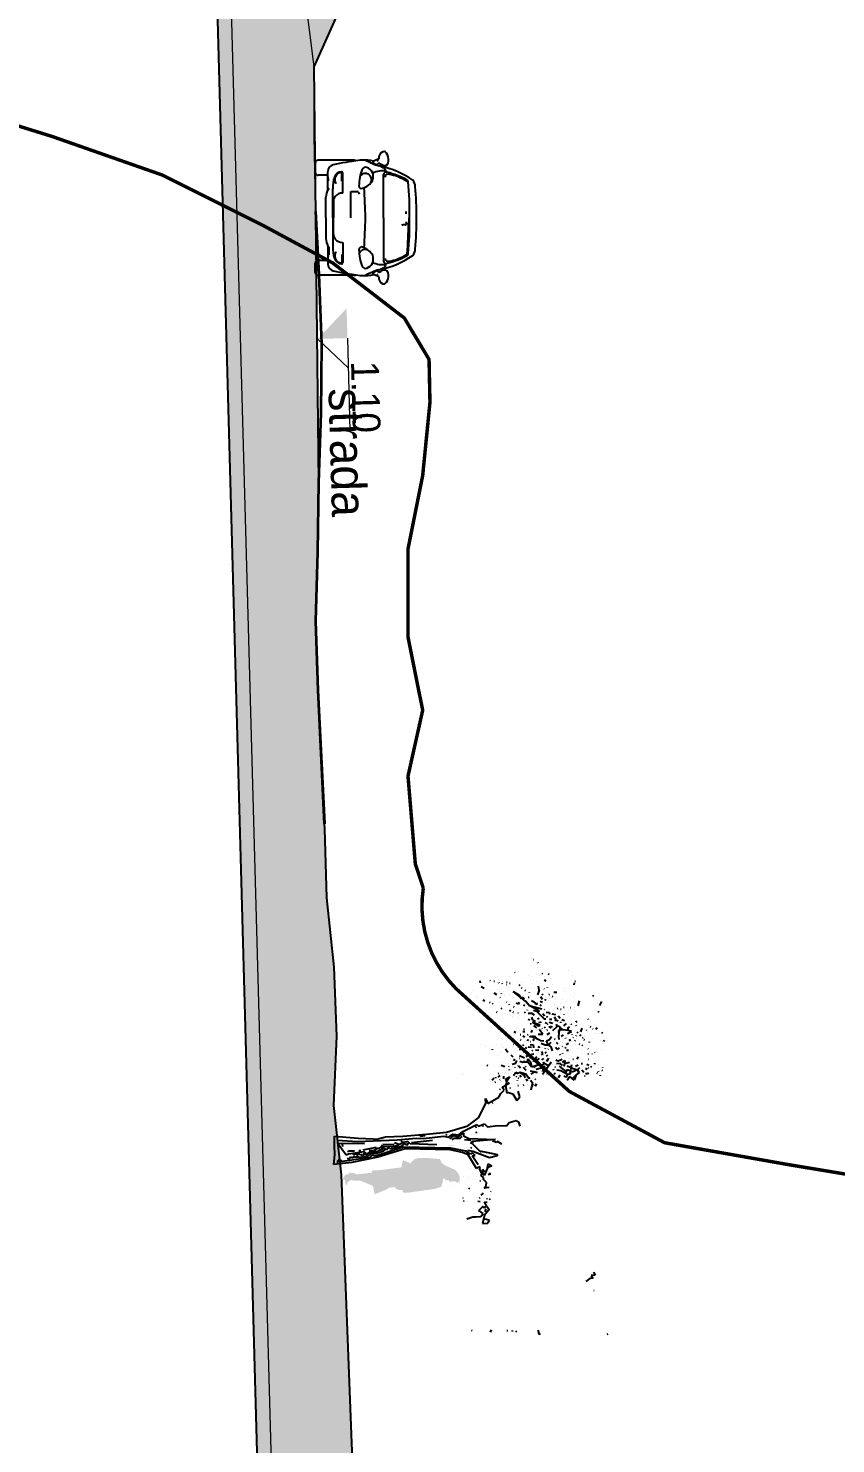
# Model space of a CAD drawing. Header units: inches. Extents: x -3368894 to 5148796, y 84 to 10864301.
# Drawn here: x 502933.09 to 502944.74, y 4346438.35 to 4346458.78 of the extents above; entities that cross this region are included whole.
import ezdxf

# ---------------------------------------------------------------- set-up
doc = ezdxf.new("R2010")
doc.units = ezdxf.units.IN
doc.header["$MEASUREMENT"] = 0
for name, color, linetype, lineweight in [('_sagome', 252, 'Continuous', 13), ('cm_alberi in secondo piano', 252, 'Continuous', 9), ('cm_campiture', 252, 'Continuous', 9), ('cm_linea di terra', 4, 'Continuous', 25), ('cm_quote', 174, 'Continuous', 0), ('cp_limite laguna_linea', 252, 'Continuous', 9), ('cp_piattaforme volumi_linea', 4, 'Continuous', 25)]:
    doc.layers.add(name, color=color, linetype=linetype, lineweight=lineweight)
doc.layers.add('cp_alberi_linea', color=103, linetype='Continuous')
doc.layers.add('Finestre', color=254, linetype='Continuous', lineweight=9, plot=False)
doc.styles.get("Standard").update_dxf_attribs({"font": 'GOTHIC.TTF'})
doc.dimstyles.new('Quote 200', dxfattribs={"dimtxt": 0.5, "dimasz": 0.2, "dimexe": 1.25, "dimexo": 0.625, "dimgap": 0.2, "dimtad": 1, "dimzin": 1, "dimtxsty": 'Standard', "dimblk": 'ARCHTICK', "dimcen": 2.5, "dimse1": 1, "dimse2": 1, "dimazin": 0, "dimtfac": 1, "dimtmove": 0, "dimatfit": 3, "dimldrblk": 'NONE', "dimfxl": 1, "dimlwd": 0, "dimarcsym": 0})

# ---------------------------------------------------------------- blocks, each defined once
blk = doc.blocks.new('auto')
at = {"layer": 'cp_alberi_linea'}
for p, q in [((0.563, 1.66), (0.043, 1.66)), ((0.915, 1.683), (0.82, 1.639)), ((0.9, 1.65), (0.893, 1.65)), ((0.901, 1.677), (0.9, 1.65)), ((0, 1.622), (0, 1.484)), ((0.18, 1.446), (0.043, 1.446)), ((0.18, 1.24), (0.18, 1.496)), ((0.384, 1.359), (0.384, 1.477)), ((0.396, 1.187), (0.396, 1.477)), ((0.927, 1.619), (0.882, 1.596)), ((0.983, 0.83), (0.983, 1.454)), ((1.019, 1.504), (1.018, 1.489)), ((0.19, 1.249), (0.18, 1.249)), ((0.251, 0.83), (0.251, 1.249)), ((0.152, 0.83), (0.152, 1.129)), ((0.264, 1.065), (0.264, 0.83)), ((0.513, 0.83), (0.513, 1.21)), ((0.513, 1.21), (0.603, 1.21)), ((0.152, 0.83), (0.152, 0.532)), ((0.251, 0.83), (0.251, 0.412)), ((0.264, 0.596), (0.264, 0.83)), ((0.983, 0.83), (0.983, 0.206)), ((1.311, 0.889), (1.311, 0.922)), ((1.353, 0.903), (1.353, 0.83)), ((1.353, 0.758), (1.353, 0.83)), ((1.301, 0.728), (1.262, 0.728)), ((1.311, 0.772), (1.311, 0.738)), ((0.18, 0.42), (0.18, 0.164)), ((0.19, 0.412), (0.18, 0.412)), ((0.193, 0.412), (0.193, 0.296)), ((0.396, 0.473), (0.396, 0.184)), ((0.18, 0.215), (0.043, 0.215)), ((0.384, 0.301), (0.384, 0.184)), ((0, 0.039), (0, 0.176)), ((0.563, 0), (0.043, 0)), ((0.915, -0.023), (0.82, 0.022)), ((0.927, 0.041), (0.882, 0.065)), ((0.9, 0.01), (0.893, 0.01)), ((0.901, -0.016), (0.9, 0.01)), ((1.019, 0.156), (1.018, 0.171))]:
    blk.add_line(p, q, dxfattribs=at)
for centre, radius, start, end in [((0.041, 1.62), 0.0408, 86.7554, 176.9824), ((0.985, -1.481), 3.159, 96.6337, 103.2761), ((0.565, 1.62), 0.0408, 54.8856, 93.2446), ((0.678, 1.438), 0.226, 76.3904, 104.9437), ((0.709, 1.05), 0.615, 77.3125, 93.1115), ((1.335, 2.85), 1.336, 243.1441, 251.8509), ((0.941, 1.748), 0.163, 221.9022, 248.8671), ((1.011, 1.694), 0.0961, 110.7211, 186.1726), ((0.989, 1.76), 0.0272, 50.4404, 118.1289), ((0.932, 1.681), 0.124, 1.1456, 53.2032), ((0.89, 1.666), 0.168, 341.5986, 5.8518), ((0.041, 1.486), 0.0408, 183.0176, 273.2446), ((0.28, 1.495), 0.101, 101.8693, 179.3189), ((0.376, 1.389), 0.105, 89.2689, 163.7913), ((0.377, 1.389), 0.093, 88.3369, 163.7374), ((0.379, 1.477), 0.0172, 358.1843, 95.2685), ((0.379, 1.477), 0.00456, 358.1843, 95.2685), ((1.317, 1.282), 0.687, 158.5484, 179.203), ((0.721, 1.379), 0.0923, 329.9351, 142.1296), ((0.726, 1.505), 0.0557, 70.288, 149.7089), ((0.69, 1.412), 0.156, 28.514, 69.2865), ((0.623, 1.421), 0.214, 346.6809, 17.7418), ((0.975, 1.141), 0.366, 83.2367, 113.499), ((0.816, 1.263), 0.334, 56.2921, 72.0269), ((-17.469, -31.752), 38.099, 60.9388, 61.1414), ((0.994, 1.669), 0.0839, 216.8304, 275.843), ((0.711, 0.393), 1.202, 54.6926, 79.1167), ((1.022, 1.45), 0.0396, 66.9098, 173.9284), ((0.972, 1.505), 0.0462, 359.66, 51.3622), ((1.002, 1.639), 0.0532, 270, 330.966), ((1.048, 1.419), 0.0402, 100.3988, 180.7301), ((0.692, 0.146), 1.385, 62.9566, 75.5423), ((1.052, 1.285), 0.173, 73.1651, 93.5484), ((0.888, 0.626), 0.852, 60.0276, 75.4965), ((0.471, 1.108), 0.32, 155.597, 176.2422), ((-0.093, 1.342), 0.286, 4.4513, 17.8548), ((0.191, 1.241), 0.0073, 1.0566, 93.6835), ((0.794, 1.259), 0.543, 162.986, 181.1249), ((0.451, 1.373), 0.169, 165.7847, 190.1972), ((0.299, 1.35), 0.0161, 204.1624, 297.2276), ((0.666, 1.287), 0.0357, 173.5764, 298.4441), ((0.589, 1.529), 0.289, 289.0189, 326.9253), ((-8.012, 0.678), 8.737, 0.9973, 3.8504), ((1.308, 1.348), 0.0172, 4.707, 66.2309), ((1.308, 1.348), 0.0337, 4.707, 66.2309), ((-4.107, 0.881), 5.469, 359.4691, 4.9299), ((1.325, 1.291), 0.116, 355.4831, 45.7901), ((-2.742, 0.867), 4.203, 359.4948, 5.6666), ((0.377, 1.072), 0.113, 144.613, 183.5381), ((0.391, 1.049), 0.138, 87.8948, 140.3346), ((0.597, 1.171), 0.0393, 3.9026, 81.8781), ((-8.012, 0.982), 8.737, 356.1496, 359.0027), ((-4.107, 0.78), 5.469, 355.0701, 0.5309), ((1.348, 0.903), 0.005, 0, 118.3449), ((-2.742, 0.793), 4.203, 354.3334, 0.5052), ((1.262, 0.738), 0.01, 180, 270), ((1.301, 0.738), 0.01, 270, 0), ((-4.107, 0.78), 5.452, 355.0701, 359.7252), ((1.348, 0.758), 0.005, 241.6551, 0), ((0.471, 0.553), 0.32, 183.7578, 204.403), ((0.794, 0.401), 0.543, 178.8751, 197.014), ((0.377, 0.589), 0.113, 176.4619, 215.387), ((0.391, 0.612), 0.138, 219.6654, 272.1052), ((0.666, 0.373), 0.0357, 61.5559, 186.4236), ((0.041, 0.174), 0.0408, 86.7554, 176.9824), ((-0.093, 0.318), 0.286, 342.1452, 355.5487), ((0.376, 0.272), 0.105, 196.2087, 270.7311), ((0.451, 0.287), 0.169, 169.8028, 194.2153), ((0.299, 0.311), 0.0161, 62.7724, 155.8376), ((0.377, 0.272), 0.093, 196.2626, 271.6631), ((1.317, 0.379), 0.687, 180.797, 201.4516), ((0.721, 0.282), 0.0923, 67.497, 160.5862), ((0.589, 0.131), 0.289, 33.0747, 70.9811), ((0.623, 0.24), 0.214, 342.2582, 13.3191), ((0.711, 1.267), 1.202, 280.8833, 305.3074), ((1.022, 0.21), 0.0396, 186.0716, 293.0902), ((1.048, 0.242), 0.0402, 179.2699, 259.6012), ((0.692, 1.515), 1.385, 284.4577, 297.0434), ((1.052, 0.375), 0.173, 266.4516, 286.8349), ((0.888, 1.034), 0.852, 284.5035, 299.9724), ((1.308, 0.312), 0.0172, 293.7691, 355.293), ((1.308, 0.312), 0.0337, 293.7691, 355.293), ((1.325, 0.369), 0.116, 314.2099, 4.5169), ((0.041, 0.041), 0.0408, 183.0176, 273.2446), ((0.28, 0.165), 0.101, 180.6811, 258.1307), ((0.985, 3.141), 3.159, 256.7239, 263.3663), ((0.379, 0.183), 0.0172, 264.7315, 1.8157), ((0.379, 0.183), 0.00456, 264.7315, 1.8157), ((0.565, 0.041), 0.0408, 266.7554, 305.1144), ((0.678, 0.222), 0.226, 255.0563, 283.6096), ((0.709, 0.61), 0.615, 266.8885, 282.6875), ((0.726, 0.156), 0.0557, 210.2911, 289.712), ((1.335, -1.189), 1.336, 108.1491, 116.8559), ((0.69, 0.249), 0.156, 290.7135, 331.486), ((0.941, -0.088), 0.163, 111.1329, 138.0978), ((0.975, 0.52), 0.366, 246.501, 276.7633), ((0.816, 0.397), 0.334, 287.9731, 303.7079), ((-17.469, 33.413), 38.099, 298.8586, 299.0612), ((0.994, -0.009), 0.0839, 84.157, 143.1696), ((0.972, 0.156), 0.0462, 308.6378, 0.34), ((1.002, 0.021), 0.0532, 29.034, 90), ((0.89, -0.006), 0.168, 354.1482, 18.4014), ((1.011, -0.033), 0.0961, 173.8274, 249.2789), ((0.989, -0.099), 0.0272, 241.8711, 309.5596), ((0.932, -0.02), 0.124, 306.7968, 358.8544)]:
    blk.add_arc(centre, radius, start, end, dxfattribs=at)
blk = doc.blocks.new('A$C37CD34C8')
blk.add_line((0, 0), (65, 0))
at = {"flags": 128}
for points in [[(0, 1.01), (0.95, 1.01), (1.89, 1.01), (2.84, 1.01), (3.75, 1.01), (4.66, 1.02), (5.57, 1.02), (6.48, 1.02), (7.38, 1.03), (8.29, 1.04), (9.2, 1.01), (10.11, 1.03), (11.02, 1.09), (11.93, 1.11), (12.84, 1.06), (13.84, 0.99), (14.84, 0.92), (15.84, 0.84), (16.84, 0.87), (17.84, 1.07), (18.84, 1.17), (19.84, 1.14), (20.84, 1.13), (20.93, 1.133)], [(29.77, 1.019), (29.84, 1.02), (30.84, 1.02), (31.84, 1.1), (32.84, 1.11), (33.84, 1.04), (34.84, 1.12), (42.84, 1.21), (43.84, 0.75), (44.84, 0.62), (45.84, 0.46)]]:
    blk.add_lwpolyline(points, dxfattribs=at)
at = {"color": 0, "lineweight": 35, "flags": 128}
blk.add_lwpolyline([(20.93, 1.133), (21.84, 1.16), (22.84, 1.17), (23.84, 1.13), (24.84, 1.07), (25.84, 1.03), (26.84, 0.97), (27.84, 0.98), (29.77, 1.019)], dxfattribs=at)
blk.add_text('strada', height=0.5).set_placement((23.489, 1.252))
blk = doc.blocks.new('quotaalt')
at = {"layer": 'cm_quote'}
for p, q in [((0, 0.32), (0.991, 0.32)), ((0, 0), (0.32, 0.32))]:
    blk.add_line(p, q, dxfattribs=at)
blk.add_solid([(0, 0.32), (0, 0), (-0.32, 0.32)], dxfattribs=at)
blk = doc.blocks.new('_ArchTick')
at = {"color": 0, "linetype": 'ByBlock', "const_width": 0.15}
blk.add_lwpolyline([(-0.5, -0.5), (0.5, 0.5)], dxfattribs=at)
blk = doc.blocks.new('*D263')
at = {"layer": 'cm_quote', "color": 0, "lineweight": 0, "transparency": 16777216}
for p, q in [((-3368891.703, 8689622.26), (-929594.242, 10864300.067)), ((-3368894.34, 8689619.909), (-3368891.703, 8689622.26))]:
    blk.add_line(p, q, dxfattribs=at)
at = {"layer": 'DEFPOINTS', "color": 0, "transparency": 16777216}
for p in [(-3368891.703, 8689622.26), (503231.569, 4346330.378), (503228.933, 4346328.028)]:
    blk.add_point(p, dxfattribs=at)
at = {"layer": 'cm_quote', "color": 0, "lineweight": 0, "transparency": 16777216, "xscale": 0.2, "yscale": 0.2, "zscale": 0.2}
for p, rotation in [((-3368891.703, 8689622.26), 41.71758129249201), ((-3368894.34, 8689619.909), 221.717581292492)]:
    blk.add_blockref('_ArchTick', p, dxfattribs=dict(at, rotation=rotation))
at = {"layer": 'cm_quote', "color": 0, "transparency": 16777216, "insert": (-929595.199, 10864299.865), "char_height": 0.5, "attachment_point": 5, "rotation": 41.7176}
blk.add_mtext('3,53', dxfattribs=at)
blk = doc.blocks.new('_None')
blk = doc.blocks.new('tamarix')
at = {"layer": 'cp_alberi_linea', "color": 0, "linetype": 'ByBlock'}
for p, q in [((-0.006, -0.286), (0, 0)), ((0, 0), (0.149, -0.035)), ((0.03, -0.067), (0.032, -0.053)), ((0.04, -0.588), (0.03, -0.067)), ((0.043, -0.134), (0.046, -0.11)), ((0.047, -0.063), (0.087, -0.11)), ((0.125, -0.212), (0.331, -0.102)), ((0.136, -0.252), (0.125, -0.212)), ((0.149, -0.035), (0.298, -0.049)), ((0.267, -0.178), (0.306, -0.177)), ((0.331, -0.102), (0.271, -0.528)), ((0.298, -0.049), (0.451, -0.064)), ((0.38, -0.102), (0.316, -0.42)), ((0.451, -0.064), (0.37, -0.441)), ((0.026, -0.712), (-0.006, -0.286)), ((0.048, -0.247), (0.075, -0.228)), ((0.084, -0.277), (0.048, -0.247)), ((0.057, -0.526), (0.061, -0.417)), ((0.096, -0.389), (0.058, -0.375)), ((0.061, -0.311), (0.084, -0.277)), ((0.098, -0.334), (0.061, -0.311)), ((0.061, -0.359), (0.098, -0.334)), ((0.09, -0.381), (0.061, -0.359)), ((0.061, -0.417), (0.096, -0.389)), ((0.11, -0.449), (0.089, -0.435)), ((0.092, -0.46), (0.11, -0.449)), ((0.106, -0.431), (0.124, -0.322)), ((0.141, -0.509), (0.136, -0.252)), ((0.164, -0.457), (0.169, -0.425)), ((0.166, -0.257), (0.189, -0.261)), ((0.189, -0.261), (0.174, -0.354)), ((0.316, -0.42), (0.267, -1.055)), ((0.37, -0.441), (0.329, -0.676)), ((0.074, -0.624), (0.04, -0.588)), ((0.049, -0.678), (0.074, -0.624)), ((0.134, -1.136), (0.049, -0.678)), ((0.1, -0.614), (0.057, -0.526)), ((0.082, -0.475), (0.092, -0.46)), ((0.119, -0.498), (0.082, -0.475)), ((0.083, -0.516), (0.119, -0.498)), ((0.125, -0.609), (0.083, -0.516)), ((0.088, -0.684), (0.1, -0.614)), ((0.113, -0.535), (0.141, -0.509)), ((0.115, -0.712), (0.125, -0.609)), ((0.14, -0.659), (0.152, -0.589)), ((0.167, -0.728), (0.14, -0.659)), ((0.187, -0.708), (0.168, -0.489)), ((0.295, -0.677), (0.293, -0.749)), ((0.329, -0.676), (0.319, -0.736)), ((0.105, -1.165), (0.026, -0.712)), ((0.114, -0.822), (0.088, -0.684)), ((0.159, -0.839), (0.114, -0.822)), ((0.139, -0.755), (0.115, -0.712)), ((0.121, -0.864), (0.159, -0.839)), ((0.163, -0.902), (0.121, -0.864)), ((0.128, -0.777), (0.139, -0.755)), ((0.185, -0.827), (0.128, -0.777)), ((0.146, -0.916), (0.163, -0.902)), ((0.164, -0.95), (0.185, -0.827)), ((0.169, -0.776), (0.167, -0.728)), ((0.211, -0.814), (0.169, -0.776)), ((0.225, -0.817), (0.195, -0.996)), ((0.334, -0.875), (0.313, -1.152)), ((0.319, -0.736), (0.334, -0.875)), ((0.148, -1.091), (0.13, -0.913)), ((0.19, -1.17), (0.148, -1.091)), ((0.173, -1.04), (0.164, -0.95)), ((0.211, -1.149), (0.173, -1.04)), ((0.227, -1.008), (0.192, -1.074)), ((0.212, -1.142), (0.24, -1.116)), ((0.238, -1.082), (0.238, -1.082)), ((0.267, -1.055), (0.254, -1.364)), ((0.002, -1.88), (0.105, -1.165)), ((0.024, -1.893), (0.134, -1.136)), ((0.107, -1.675), (0.176, -1.256)), ((0.155, -1.197), (0.19, -1.17)), ((0.193, -1.211), (0.155, -1.197)), ((0.166, -1.23), (0.193, -1.211)), ((0.176, -1.256), (0.215, -1.222)), ((0.197, -1.276), (0.189, -1.617)), ((0.215, -1.222), (0.211, -1.149)), ((0.313, -1.152), (0.298, -1.532)), ((0.236, -1.474), (0.229, -1.807)), ((0.254, -1.364), (0.236, -1.474)), ((0.305, -1.404), (0.275, -1.439)), ((0.275, -1.439), (0.278, -1.512)), ((0.298, -1.532), (0.286, -1.855)), ((-0.443, -1.735), (-0.443, -1.735)), ((0.229, -1.807), (0.204, -1.875)), ((-2.927, -1.863), (-2.919, -1.855)), ((-1.133, -2.004), (-1.111, -2.104)), ((-0.845, -1.997), (-0.844, -1.99)), ((-0.795, -1.988), (-0.794, -1.981)), ((-0.576, -1.819), (-0.576, -1.819)), ((-0.551, -1.957), (-0.551, -1.957)), ((-0.445, -2.039), (-0.445, -2.039)), ((-0.067, -2.07), (0.002, -1.88)), ((-0.053, -2.127), (0.024, -1.893)), ((0.063, -1.947), (0.063, -1.947)), ((0.065, -1.931), (0.065, -1.931)), ((0.068, -1.915), (0.068, -1.915)), ((0.07, -1.901), (0.07, -1.901)), ((0.073, -1.885), (0.073, -1.885)), ((0.076, -1.868), (0.076, -1.868)), ((0.154, -1.929), (0.179, -1.967)), ((0.179, -1.967), (0.164, -2.06)), ((0.177, -1.894), (0.22, -1.964)), ((0.22, -1.964), (0.191, -2.04)), ((0.191, -2.04), (0.241, -2.127)), ((0.204, -1.875), (0.246, -1.954)), ((0.246, -1.954), (0.223, -2.046)), ((0.239, -1.847), (0.254, -1.859)), ((0.286, -1.855), (0.347, -2.209)), ((-2.947, -2.17), (-2.984, -2.148)), ((-1.237, -2.243), (-1.244, -2.331)), ((-1.109, -2.295), (-1.237, -2.243)), ((-1.12, -2.16), (-1.122, -2.231)), ((-1.122, -2.231), (-1.082, -2.276)), ((-1.111, -2.104), (-1.12, -2.16)), ((-1.082, -2.276), (-1.024, -2.214)), ((-1.024, -2.214), (-0.964, -2.288)), ((-0.98, -2.135), (-0.98, -2.135)), ((-0.887, -2.253), (-0.88, -2.213)), ((-0.881, -2.158), (-0.881, -2.158)), ((-0.863, -2.049), (-0.863, -2.049)), ((-0.825, -2.256), (-0.831, -2.245)), ((-0.817, -2.209), (-0.817, -2.209)), ((-0.799, -2.155), (-0.799, -2.155)), ((-0.696, -2.11), (-0.696, -2.11)), ((-0.666, -2.115), (-0.647, -2.101)), ((-0.607, -2.148), (-0.607, -2.148)), ((-0.479, -2.145), (-0.479, -2.145)), ((-0.473, -2.106), (-0.473, -2.106)), ((-0.472, -2.249), (-0.472, -2.249)), ((-0.348, -2.263), (-0.115, -2.157)), ((-0.332, -2.313), (-0.348, -2.263)), ((-0.331, -2.16), (-0.331, -2.16)), ((-0.296, -2.295), (-0.139, -2.216)), ((-0.208, -2.491), (-0.071, -2.236)), ((-0.139, -2.216), (-0.14, -2.263)), ((-0.14, -2.263), (-0.093, -2.223)), ((-0.115, -2.157), (-0.067, -2.07)), ((-0.112, -2.196), (-0.053, -2.127)), ((-0.093, -2.223), (-0.112, -2.196)), ((0.055, -2.24), (-0.075, -2.346)), ((-0.071, -2.236), (-0.044, -2.16)), ((-0.022, -2.228), (-0.005, -2.214)), ((0.087, -2.238), (0.052, -2.216)), ((0.069, -2.259), (0.055, -2.24)), ((0.141, -2.199), (0.072, -2.619)), ((0.072, -2.619), (0.087, -2.238)), ((0.138, -2.127), (0.113, -2.226)), ((0.195, -2.12), (0.141, -2.199)), ((0.164, -2.06), (0.191, -2.095)), ((0.241, -2.127), (0.195, -2.12)), ((0.223, -2.046), (0.267, -2.115)), ((0.267, -2.115), (0.348, -2.353)), ((0.347, -2.209), (0.453, -2.394)), ((1.176, -2.216), (1.176, -2.216)), ((1.195, -2.244), (1.195, -2.244)), ((-2.997, -2.432), (-2.994, -2.416)), ((-1.244, -2.331), (-1.201, -2.362)), ((-1.201, -2.362), (-1.163, -2.272)), ((-1.027, -2.381), (-1.109, -2.295)), ((-1.012, -2.328), (-1.055, -2.304)), ((-0.966, -2.343), (-1.027, -2.381)), ((-0.964, -2.288), (-0.991, -2.308)), ((-0.991, -2.308), (-0.966, -2.343)), ((-0.966, -2.343), (-0.898, -2.323)), ((-0.898, -2.323), (-0.905, -2.362)), ((-0.859, -2.418), (-0.872, -2.399)), ((-0.85, -2.362), (-0.857, -2.361)), ((-0.841, -2.308), (-0.841, -2.308)), ((-0.796, -2.428), (-0.796, -2.428)), ((-0.754, -2.316), (-0.781, -2.278)), ((-0.778, -2.359), (-0.778, -2.359)), ((-0.744, -2.444), (-0.749, -2.436)), ((-0.676, -2.424), (-0.679, -2.342)), ((-0.679, -2.342), (-0.638, -2.382)), ((-0.638, -2.382), (-0.591, -2.39)), ((-0.591, -2.39), (-0.537, -2.351)), ((-0.56, -2.3), (-0.558, -2.29)), ((-0.537, -2.351), (-0.507, -2.356)), ((-0.507, -2.356), (-0.466, -2.315)), ((-0.475, -2.368), (-0.392, -2.341)), ((-0.36, -2.435), (-0.475, -2.368)), ((-0.468, -2.472), (-0.472, -2.434)), ((-0.46, -2.467), (-0.468, -2.472)), ((-0.466, -2.315), (-0.447, -2.342)), ((-0.459, -2.46), (-0.443, -2.462)), ((-0.447, -2.342), (-0.363, -2.308)), ((-0.395, -2.358), (-0.42, -2.409)), ((-0.392, -2.341), (-0.381, -2.377)), ((-0.363, -2.308), (-0.347, -2.318)), ((-0.36, -2.435), (-0.298, -2.453)), ((-0.341, -2.51), (-0.36, -2.435)), ((-0.36, -2.435), (-0.36, -2.435)), ((-0.347, -2.318), (-0.34, -2.319)), ((-0.298, -2.453), (-0.341, -2.51)), ((-0.34, -2.319), (-0.332, -2.313)), ((-0.222, -2.369), (-0.222, -2.369)), ((-0.19, -2.614), (-0.208, -2.491)), ((-0.075, -2.346), (-0.146, -2.549)), ((-0.112, -2.387), (-0.112, -2.387)), ((-0.101, -2.358), (-0.099, -2.351)), ((-0.002, -2.487), (-0.002, -2.487)), ((0.008, -2.424), (0.008, -2.424)), ((0.223, -2.34), (0.217, -2.315)), ((0.344, -2.479), (0.289, -2.518)), ((0.308, -2.346), (0.305, -2.322)), ((0.307, -2.456), (0.309, -2.442)), ((0.348, -2.353), (0.319, -2.379)), ((0.319, -2.379), (0.344, -2.479)), ((0.453, -2.394), (0.668, -2.54)), ((-3.02, -2.572), (-3.033, -2.553)), ((-3.001, -2.503), (-3.018, -2.501)), ((-0.167, -2.618), (-0.19, -2.614)), ((-0.146, -2.549), (-0.167, -2.618)), ((-0.016, -2.714), (0.036, -2.651)), ((0.001, -2.526), (0.001, -2.526)), ((0.023, -2.625), (0.056, -2.568)), ((0.036, -2.651), (0.023, -2.625)), ((0.22, -2.547), (0.22, -2.547)), ((0.293, -2.686), (0.27, -2.826)), ((0.289, -2.518), (0.293, -2.686)), ((0.664, -2.651), (0.659, -2.643)), ((0.746, -2.545), (0.663, -2.572)), ((0.663, -2.572), (0.742, -2.76)), ((0.668, -2.54), (0.746, -2.545)), ((1.053, -2.715), (1.018, -2.685)), ((1.047, -2.65), (1.047, -2.65)), ((1.263, -2.647), (1.266, -2.631)), ((1.566, -2.649), (1.566, -2.649)), ((1.617, -2.586), (1.617, -2.586)), ((2.295, -2.728), (2.315, -2.707)), ((2.359, -2.626), (2.359, -2.626)), ((2.381, -2.599), (2.381, -2.599)), ((2.498, -2.553), (2.498, -2.553)), ((2.5, -2.745), (2.531, -2.702)), ((2.594, -2.698), (2.628, -2.694)), ((-3.044, -2.91), (-3.118, -2.922)), ((-3.118, -2.922), (-3.106, -2.948)), ((0.27, -2.826), (0.317, -2.874)), ((0.317, -2.874), (0.332, -2.987)), ((0.742, -2.76), (0.793, -2.799)), ((0.797, -2.92), (0.763, -2.986)), ((0.912, -2.891), (0.792, -2.895)), ((0.792, -2.895), (0.797, -2.92)), ((0.793, -2.799), (0.839, -2.855)), ((0.839, -2.855), (0.891, -2.832)), ((0.865, -2.797), (0.858, -2.786)), ((0.891, -2.832), (0.912, -2.891)), ((0.936, -2.952), (0.912, -2.891)), ((0.912, -2.891), (0.955, -2.922)), ((0.963, -2.932), (0.936, -2.952)), ((0.955, -2.922), (1.015, -2.907)), ((0.978, -2.839), (0.978, -2.839)), ((1.041, -2.976), (0.979, -2.918)), ((0.985, -2.735), (0.98, -2.727)), ((1.014, -2.812), (1.008, -2.803)), ((1.015, -2.907), (1.041, -2.976)), ((1.067, -2.878), (1.021, -2.87)), ((1.035, -2.825), (1.035, -2.825)), ((1.065, -2.748), (1.048, -2.746)), ((1.058, -2.788), (1.083, -2.823)), ((1.103, -2.891), (1.103, -2.891)), ((1.118, -2.805), (1.112, -2.797)), ((1.116, -2.917), (1.116, -2.917)), ((1.143, -2.938), (1.143, -2.938)), ((1.176, -2.944), (1.176, -2.944)), ((1.212, -2.916), (1.238, -2.858)), ((1.248, -2.74), (1.248, -2.74)), ((1.264, -2.934), (1.264, -2.934)), ((1.281, -2.889), (1.281, -2.889)), ((1.41, -2.829), (1.41, -2.829)), ((1.451, -2.869), (1.451, -2.869)), ((1.519, -2.751), (1.509, -2.75)), ((1.526, -2.937), (1.526, -2.937)), ((1.562, -2.775), (1.562, -2.775)), ((1.564, -2.912), (1.564, -2.912)), ((1.577, -2.832), (1.577, -2.832)), ((1.655, -2.941), (1.655, -2.941)), ((1.674, -2.913), (1.674, -2.913)), ((1.777, -2.923), (1.777, -2.923)), ((1.813, -2.895), (1.813, -2.895)), ((2.092, -2.903), (2.1, -2.894)), ((2.233, -2.854), (2.244, -2.846)), ((2.257, -2.81), (2.266, -2.802)), ((2.374, -2.932), (2.403, -2.896)), ((2.45, -2.945), (2.45, -2.945)), ((2.454, -2.819), (2.454, -2.819)), ((2.484, -2.783), (2.484, -2.783)), ((2.591, -2.92), (2.592, -2.913)), ((2.608, -2.858), (2.616, -2.853)), ((2.649, -2.946), (2.649, -2.946)), ((0.309, -3.023), (0.235, -3.035)), ((0.332, -2.987), (0.309, -3.023)), ((0.763, -2.986), (0.649, -3.039)), ((0.649, -3.039), (0.704, -3.096)), ((0.704, -3.096), (0.795, -3.079)), ((0.834, -3.031), (0.834, -3.031)), ((0.862, -2.964), (0.863, -2.954)), ((0.881, -3.182), (0.875, -3.172)), ((0.879, -3.093), (0.88, -3.086)), ((0.912, -3.034), (0.912, -3.034)), ((0.922, -3.124), (0.922, -3.124)), ((0.929, -3.078), (0.929, -3.078)), ((0.936, -2.99), (0.936, -2.99)), ((0.96, -3.178), (0.96, -3.178)), ((0.969, -3.084), (0.962, -3.083)), ((0.995, -3.112), (1.006, -3.107)), ((1.002, -3.025), (1.002, -3.025)), ((1.012, -3.156), (1.047, -3.145)), ((1.024, -3.086), (1.034, -3.078)), ((1.038, -3.198), (1.095, -3.145)), ((1.096, -3.081), (1.049, -3.033)), ((1.095, -3.145), (1.056, -3.235)), ((1.077, -3.109), (1.096, -3.081)), ((1.096, -3.081), (1.077, -3.109)), ((1.077, -3.109), (1.096, -3.081)), ((1.095, -3.145), (1.077, -3.109)), ((1.085, -2.96), (1.085, -2.96)), ((1.128, -3.031), (1.128, -3.031)), ((1.161, -2.979), (1.147, -2.977)), ((1.199, -3.139), (1.164, -3.164)), ((1.17, -3.022), (1.17, -3.022)), ((1.186, -3.072), (1.179, -3.071)), ((1.195, -3.121), (1.199, -3.139)), ((1.2, -3.033), (1.2, -3.033)), ((1.208, -2.98), (1.202, -2.972)), ((1.209, -3.179), (1.209, -3.179)), ((1.231, -3.134), (1.231, -3.134)), ((1.239, -3.04), (1.246, -3.099)), ((1.243, -3.208), (1.267, -3.164)), ((1.246, -3.099), (1.29, -3.12)), ((1.248, -2.986), (1.248, -2.986)), ((1.32, -3.087), (1.29, -3.065)), ((1.309, -3.243), (1.354, -3.171)), ((1.314, -3.165), (1.315, -3.158)), ((1.338, -3.018), (1.338, -3.018)), ((1.347, -3.067), (1.383, -3.04)), ((1.386, -3.122), (1.386, -3.122)), ((1.431, -2.993), (1.491, -2.962)), ((1.495, -3.082), (1.495, -3.082)), ((1.504, -3.172), (1.506, -3.165)), ((1.547, -3.1), (1.549, -3.091)), ((1.567, -3.127), (1.567, -3.127)), ((1.617, -3.174), (1.617, -3.174)), ((1.628, -3.001), (1.628, -3.001)), ((1.632, -3.121), (1.632, -3.121)), ((1.656, -3.077), (1.656, -3.077)), ((1.729, -3.161), (1.75, -3.133)), ((1.808, -3.174), (1.808, -3.174)), ((2.004, -3.142), (2.004, -3.142)), ((2.024, -3.107), (2.024, -3.107)), ((2.041, -3.062), (2.041, -3.062)), ((2.056, -3.16), (2.065, -3.152)), ((2.063, -3.018), (2.063, -3.018)), ((2.086, -3.124), (2.097, -3.102)), ((2.095, -3.173), (2.095, -3.173)), ((2.107, -3.039), (2.107, -3.039)), ((2.125, -3.138), (2.125, -3.138)), ((2.139, -2.989), (2.151, -2.975)), ((2.141, -3.181), (2.15, -3.175)), ((2.19, -3.117), (2.201, -3.112)), ((2.211, -3.049), (2.211, -3.049)), ((2.23, -3.076), (2.239, -3.07)), ((2.234, -3.141), (2.234, -3.141)), ((2.248, -2.967), (2.248, -2.967)), ((2.317, -2.987), (2.325, -2.979)), ((2.345, -3.047), (2.345, -3.047)), ((2.349, -3.127), (2.349, -3.127)), ((2.392, -3.007), (2.385, -3.006)), ((2.411, -3.041), (2.411, -3.041)), ((2.421, -2.981), (2.421, -2.981)), ((2.439, -3.118), (2.439, -3.118)), ((2.446, -3.016), (2.446, -3.016)), ((2.461, -3.131), (2.461, -3.131)), ((2.473, -2.996), (2.473, -2.996)), ((2.513, -3.106), (2.514, -3.099)), ((2.527, -3.165), (2.528, -3.156)), ((2.536, -3.047), (2.547, -3.04)), ((2.548, -3.121), (2.55, -3.112)), ((2.555, -2.993), (2.563, -2.987)), ((2.578, -3.045), (2.578, -3.045)), ((2.61, -2.995), (2.61, -2.995)), ((2.645, -3.175), (2.645, -3.175)), ((0.792, -3.287), (0.844, -3.303)), ((0.888, -3.327), (0.844, -3.303)), ((0.844, -3.303), (0.888, -3.327)), ((0.845, -3.358), (0.878, -3.387)), ((0.878, -3.387), (0.845, -3.358)), ((0.887, -3.245), (0.887, -3.245)), ((0.888, -3.327), (0.941, -3.295)), ((0.935, -3.246), (0.975, -3.236)), ((0.943, -3.384), (0.952, -3.375)), ((1.019, -3.26), (0.978, -3.277)), ((0.978, -3.277), (0.989, -3.295)), ((0.99, -3.351), (0.99, -3.351)), ((1.038, -3.198), (0.995, -3.215)), ((1.009, -3.378), (1.009, -3.378)), ((1.056, -3.235), (1.019, -3.26)), ((1.036, -3.358), (1.036, -3.358)), ((1.056, -3.235), (1.038, -3.198)), ((1.072, -3.371), (1.044, -3.312)), ((1.058, -3.417), (1.072, -3.371)), ((1.072, -3.371), (1.058, -3.417)), ((1.072, -3.371), (1.092, -3.312)), ((1.171, -3.206), (1.117, -3.245)), ((1.175, -3.429), (1.144, -3.369)), ((1.159, -3.338), (1.239, -3.289)), ((1.238, -3.336), (1.159, -3.338)), ((1.159, -3.338), (1.175, -3.429)), ((1.159, -3.338), (1.159, -3.338)), ((1.164, -3.252), (1.174, -3.245)), ((1.231, -3.383), (1.239, -3.375)), ((1.292, -3.297), (1.238, -3.336)), ((1.239, -3.289), (1.243, -3.208)), ((1.264, -3.221), (1.239, -3.289)), ((1.239, -3.289), (1.292, -3.297)), ((1.268, -3.403), (1.259, -3.459)), ((1.268, -3.403), (1.311, -3.332)), ((1.268, -3.403), (1.309, -3.444)), ((1.277, -3.35), (1.277, -3.35)), ((1.341, -3.296), (1.328, -3.27)), ((1.354, -3.403), (1.354, -3.363)), ((1.373, -3.246), (1.373, -3.246)), ((1.391, -3.321), (1.391, -3.321)), ((1.414, -3.389), (1.406, -3.378)), ((1.41, -3.269), (1.415, -3.236)), ((1.443, -3.258), (1.443, -3.258)), ((1.47, -3.19), (1.447, -3.187)), ((1.459, -3.301), (1.47, -3.279)), ((1.463, -3.38), (1.479, -3.328)), ((1.506, -3.411), (1.504, -3.363)), ((1.507, -3.261), (1.523, -3.247)), ((1.514, -3.3), (1.514, -3.3)), ((1.543, -3.186), (1.543, -3.186)), ((1.559, -3.379), (1.56, -3.373)), ((1.597, -3.338), (1.575, -3.327)), ((1.582, -3.281), (1.582, -3.281)), ((1.59, -3.48), (1.643, -3.393)), ((1.598, -3.228), (1.609, -3.22)), ((1.643, -3.393), (1.632, -3.368)), ((1.643, -3.393), (1.643, -3.451)), ((1.645, -3.291), (1.664, -3.263)), ((1.674, -3.351), (1.668, -3.342)), ((1.686, -3.233), (1.687, -3.226)), ((1.742, -3.426), (1.707, -3.397)), ((1.729, -3.305), (1.734, -3.274)), ((1.753, -3.364), (1.753, -3.364)), ((1.759, -3.221), (1.759, -3.221)), ((1.763, -3.303), (1.765, -3.287)), ((1.846, -3.42), (1.833, -3.401)), ((1.839, -3.275), (1.839, -3.275)), ((1.904, -3.405), (1.917, -3.383)), ((1.949, -3.334), (1.949, -3.334)), ((1.956, -3.23), (1.956, -3.23)), ((1.993, -3.252), (1.993, -3.252)), ((2.009, -3.446), (2.011, -3.392)), ((2.011, -3.392), (2.009, -3.446)), ((2.042, -3.349), (2.028, -3.33)), ((2.037, -3.236), (2.038, -3.229)), ((2.074, -3.385), (2.067, -3.384)), ((2.139, -3.427), (2.212, -3.377)), ((2.144, -3.356), (2.155, -3.334)), ((2.206, -3.223), (2.184, -3.26)), ((2.184, -3.26), (2.211, -3.281)), ((2.212, -3.377), (2.392, -3.198)), ((2.283, -3.341), (2.256, -3.36)), ((2.33, -3.284), (2.263, -3.313)), ((2.263, -3.313), (2.283, -3.341)), ((2.298, -3.19), (2.298, -3.19)), ((2.392, -3.198), (2.33, -3.284)), ((2.377, -3.394), (2.385, -3.388)), ((2.425, -3.347), (2.433, -3.341)), ((2.485, -3.316), (2.471, -3.3)), ((2.526, -3.357), (2.526, -3.357)), ((2.545, -3.288), (2.545, -3.288)), ((2.684, -3.27), (2.692, -3.264)), ((0.982, -3.588), (0.982, -3.588)), ((0.998, -3.632), (1.044, -3.599)), ((1, -3.52), (1, -3.52)), ((1.016, -3.57), (1.009, -3.569)), ((1.02, -3.499), (1.096, -3.576)), ((1.094, -3.528), (1.061, -3.499)), ((1.192, -3.664), (1.096, -3.576)), ((1.096, -3.576), (1.138, -3.614)), ((1.123, -3.499), (1.101, -3.488)), ((1.113, -3.412), (1.123, -3.499)), ((1.137, -3.559), (1.132, -3.548)), ((1.138, -3.614), (1.186, -3.55)), ((1.138, -3.614), (1.192, -3.664)), ((1.163, -3.506), (1.175, -3.429)), ((1.185, -3.471), (1.163, -3.506)), ((1.186, -3.55), (1.163, -3.506)), ((1.185, -3.471), (1.185, -3.471)), ((1.186, -3.55), (1.212, -3.538)), ((1.217, -3.61), (1.228, -3.588)), ((1.262, -3.627), (1.219, -3.596)), ((1.268, -3.547), (1.25, -3.513)), ((1.259, -3.459), (1.28, -3.477)), ((1.311, -3.619), (1.292, -3.592)), ((1.307, -3.546), (1.307, -3.546)), ((1.347, -3.546), (1.328, -3.519)), ((1.362, -3.603), (1.342, -3.576)), ((1.347, -3.546), (1.38, -3.534)), ((1.357, -3.442), (1.357, -3.442)), ((1.366, -3.477), (1.366, -3.477)), ((1.404, -3.49), (1.413, -3.437)), ((1.427, -3.597), (1.419, -3.589)), ((1.449, -3.553), (1.449, -3.553)), ((1.47, -3.484), (1.451, -3.498)), ((1.451, -3.498), (1.464, -3.517)), ((1.506, -3.411), (1.458, -3.411)), ((1.466, -3.651), (1.475, -3.598)), ((1.466, -3.651), (1.541, -3.632)), ((1.475, -3.598), (1.509, -3.539)), ((1.541, -3.632), (1.557, -3.683)), ((1.558, -3.532), (1.549, -3.586)), ((1.558, -3.532), (1.59, -3.48)), ((1.558, -3.532), (1.558, -3.532)), ((1.573, -3.439), (1.591, -3.418)), ((1.643, -3.451), (1.59, -3.48)), ((1.664, -3.509), (1.652, -3.586)), ((1.652, -3.586), (1.738, -3.538)), ((1.691, -3.449), (1.691, -3.449)), ((1.701, -3.618), (1.701, -3.618)), ((1.722, -3.495), (1.722, -3.495)), ((1.739, -3.593), (1.747, -3.587)), ((1.745, -3.642), (1.764, -3.628)), ((1.768, -3.502), (1.808, -3.461)), ((1.783, -3.409), (1.783, -3.409)), ((1.866, -3.447), (1.797, -3.531)), ((1.797, -3.531), (1.799, -3.562)), ((1.799, -3.562), (1.866, -3.447)), ((1.851, -3.581), (1.844, -3.539)), ((1.896, -3.452), (1.874, -3.496)), ((2.009, -3.549), (1.889, -3.642)), ((1.889, -3.642), (2.009, -3.549)), ((1.896, -3.452), (1.945, -3.443)), ((1.896, -3.554), (1.922, -3.544)), ((1.98, -3.626), (1.945, -3.651)), ((1.945, -3.651), (1.98, -3.626)), ((2.009, -3.446), (1.978, -3.489)), ((2.029, -3.576), (2.009, -3.549)), ((2.009, -3.549), (2.046, -3.555)), ((2.025, -3.537), (2.051, -3.484)), ((2.046, -3.555), (2.029, -3.576)), ((2.046, -3.555), (2.139, -3.427)), ((2.139, -3.427), (2.059, -3.622)), ((2.107, -3.623), (2.127, -3.602)), ((2.182, -3.515), (2.145, -3.54)), ((2.145, -3.54), (2.157, -3.566)), ((2.161, -3.646), (2.181, -3.611)), ((2.213, -3.473), (2.182, -3.515)), ((2.26, -3.624), (2.215, -3.648)), ((2.229, -3.418), (2.229, -3.418)), ((2.266, -3.441), (2.269, -3.424)), ((2.364, -3.617), (2.291, -3.581)), ((2.35, -3.455), (2.343, -3.453)), ((2.364, -3.617), (2.43, -3.611)), ((2.392, -3.55), (2.392, -3.55)), ((2.424, -3.498), (2.424, -3.498)), ((2.504, -3.592), (2.504, -3.592)), ((2.526, -3.548), (2.526, -3.548)), ((2.544, -3.494), (2.544, -3.494)), ((2.592, -3.542), (2.592, -3.542)), ((2.618, -3.482), (2.618, -3.482)), ((2.622, -3.602), (2.622, -3.602)), ((2.721, -3.628), (2.721, -3.628)), ((2.775, -3.548), (2.775, -3.548)), ((2.854, -3.592), (2.855, -3.585)), ((2.884, -3.55), (2.884, -3.55)), ((-2.329, -3.841), (-2.366, -3.773)), ((-2.329, -3.898), (-2.329, -3.841)), ((0.919, -3.865), (0.948, -3.839)), ((0.932, -3.748), (0.974, -3.778)), ((0.962, -3.896), (1.036, -3.796)), ((1.01, -3.705), (0.991, -3.678)), ((1.013, -3.88), (1.11, -3.784)), ((1.026, -3.651), (1.026, -3.651)), ((1.036, -3.796), (1.053, -3.736)), ((1.061, -3.69), (1.078, -3.683)), ((1.143, -3.871), (1.098, -3.854)), ((1.103, -3.721), (1.105, -3.711)), ((1.116, -3.833), (1.155, -3.801)), ((1.152, -3.671), (1.152, -3.671)), ((1.155, -3.801), (1.155, -3.744)), ((1.163, -3.841), (1.163, -3.841)), ((1.163, -3.841), (1.189, -3.885)), ((1.189, -3.783), (1.213, -3.739)), ((1.204, -3.792), (1.204, -3.792)), ((1.204, -3.792), (1.22, -3.843)), ((1.259, -3.746), (1.259, -3.746)), ((1.285, -3.822), (1.296, -3.815)), ((1.302, -3.863), (1.313, -3.858)), ((1.345, -3.751), (1.345, -3.751)), ((1.351, -3.816), (1.351, -3.816)), ((1.437, -3.687), (1.37, -3.7)), ((1.38, -3.781), (1.415, -3.762)), ((1.405, -3.818), (1.38, -3.781)), ((1.403, -3.641), (1.398, -3.633)), ((1.466, -3.651), (1.437, -3.687)), ((1.444, -3.832), (1.444, -3.832)), ((1.466, -3.651), (1.513, -3.7)), ((1.471, -3.812), (1.492, -3.785)), ((1.484, -3.735), (1.484, -3.735)), ((1.496, -3.848), (1.496, -3.848)), ((1.587, -3.831), (1.54, -3.831)), ((1.543, -3.769), (1.551, -3.761)), ((1.557, -3.683), (1.598, -3.721)), ((1.641, -3.84), (1.587, -3.831)), ((1.658, -3.692), (1.634, -3.648)), ((1.682, -3.84), (1.641, -3.84)), ((1.641, -3.84), (1.723, -3.878)), ((1.686, -3.912), (1.682, -3.84)), ((1.75, -3.858), (1.686, -3.912)), ((1.748, -3.827), (1.69, -3.745)), ((1.71, -3.667), (1.704, -3.659)), ((1.723, -3.878), (1.75, -3.858)), ((1.74, -3.73), (1.743, -3.713)), ((1.763, -3.741), (1.74, -3.73)), ((1.743, -3.713), (1.76, -3.699)), ((1.748, -3.827), (1.787, -3.824)), ((1.75, -3.858), (1.748, -3.827)), ((1.76, -3.699), (1.763, -3.741)), ((1.803, -3.683), (1.797, -3.675)), ((1.806, -3.765), (1.83, -3.711)), ((1.837, -3.664), (1.816, -3.647)), ((1.83, -3.855), (1.855, -3.804)), ((1.858, -3.828), (1.903, -3.804)), ((1.87, -3.758), (1.876, -3.719)), ((1.885, -3.665), (1.89, -3.635)), ((1.913, -3.701), (1.923, -3.679)), ((1.938, -3.834), (1.956, -3.772)), ((1.979, -3.735), (1.962, -3.733)), ((1.979, -3.735), (1.994, -3.683)), ((2.007, -3.797), (2.007, -3.797)), ((2.038, -3.666), (2.046, -3.66)), ((2.075, -3.775), (2.075, -3.775)), ((2.098, -3.827), (2.098, -3.827)), ((2.177, -3.737), (2.177, -3.737)), ((2.207, -3.701), (2.186, -3.683)), ((2.198, -3.853), (2.198, -3.853)), ((2.203, -3.765), (2.203, -3.765)), ((2.228, -3.817), (2.236, -3.811)), ((2.233, -3.729), (2.233, -3.729)), ((2.274, -3.77), (2.269, -3.759)), ((2.277, -3.665), (2.293, -3.653)), ((2.288, -3.891), (2.295, -3.845)), ((2.312, -3.742), (2.312, -3.742)), ((2.366, -3.704), (2.375, -3.698)), ((2.39, -3.748), (2.383, -3.747)), ((2.426, -3.675), (2.426, -3.675)), ((2.431, -3.834), (2.431, -3.834)), ((2.463, -3.64), (2.463, -3.64)), ((2.512, -3.737), (2.491, -3.717)), ((2.498, -3.677), (2.498, -3.677)), ((2.529, -3.819), (2.529, -3.819)), ((2.569, -3.722), (2.569, -3.722)), ((2.589, -3.805), (2.599, -3.79)), ((2.598, -3.646), (2.598, -3.646)), ((2.612, -3.706), (2.621, -3.698)), ((2.719, -3.683), (2.719, -3.683)), ((2.795, -3.654), (2.806, -3.649)), ((-3.243, -4.018), (-3.254, -4)), ((-2.535, -3.888), (-2.534, -3.879)), ((-2.286, -3.872), (-2.329, -3.898)), ((-2.287, -3.936), (-2.286, -3.872)), ((-2.236, -3.913), (-2.287, -3.936)), ((-2.236, -3.913), (-2.236, -3.913)), ((0.86, -3.992), (0.925, -3.931)), ((0.939, -4.036), (0.86, -3.992)), ((0.925, -3.931), (0.869, -3.881)), ((0.894, -3.973), (0.939, -4.036)), ((0.962, -3.896), (0.919, -3.865)), ((0.939, -4.036), (0.964, -4.088)), ((0.964, -4.088), (0.939, -4.036)), ((0.964, -3.944), (0.962, -3.896)), ((0.997, -3.933), (0.964, -3.944)), ((1.016, -4.065), (0.964, -4.088)), ((0.964, -4.088), (1.016, -4.065)), ((0.982, -3.875), (1.042, -3.902)), ((0.995, -3.99), (0.997, -3.933)), ((1.016, -4.065), (0.995, -3.99)), ((1.042, -3.902), (1.016, -3.96)), ((1.016, -3.96), (1.063, -3.968)), ((1.063, -3.968), (1.016, -4.065)), ((1.016, -4.065), (1.047, -4.108)), ((1.063, -3.968), (1.096, -3.911)), ((1.063, -3.968), (1.115, -3.986)), ((1.091, -4.085), (1.075, -4.041)), ((1.189, -3.885), (1.143, -3.871)), ((1.189, -3.885), (1.143, -3.871)), ((1.143, -3.871), (1.154, -3.951)), ((1.225, -4.1), (1.188, -4.077)), ((1.19, -4.022), (1.192, -4.013)), ((1.207, -3.96), (1.207, -3.96)), ((1.24, -3.911), (1.24, -3.911)), ((1.243, -3.99), (1.243, -3.99)), ((1.283, -3.894), (1.283, -3.894)), ((1.344, -3.959), (1.349, -3.929)), ((1.353, -3.991), (1.353, -3.991)), ((1.357, -3.882), (1.357, -3.882)), ((1.397, -3.927), (1.383, -3.91)), ((1.412, -3.881), (1.42, -3.876)), ((1.419, -4.084), (1.419, -4.084)), ((1.425, -4.051), (1.425, -4.051)), ((1.444, -3.935), (1.46, -3.978)), ((1.476, -4.028), (1.476, -4.028)), ((1.491, -4.086), (1.482, -4.077)), ((1.483, -3.886), (1.483, -3.886)), ((1.509, -4.017), (1.498, -3.984)), ((1.542, -4.063), (1.534, -4.055)), ((1.538, -3.943), (1.553, -3.938)), ((1.58, -3.878), (1.605, -3.913)), ((1.593, -4.047), (1.583, -4.046)), ((1.591, -3.999), (1.591, -3.999)), ((1.618, -3.98), (1.64, -4.048)), ((1.634, -3.942), (1.634, -3.942)), ((1.64, -4.048), (1.663, -3.995)), ((1.663, -3.995), (1.686, -3.912)), ((1.663, -3.995), (1.71, -4.002)), ((1.71, -4.002), (1.715, -4.027)), ((1.745, -3.936), (1.778, -3.982)), ((1.747, -4.066), (1.758, -4.058)), ((1.816, -3.893), (1.8, -3.89)), ((1.822, -3.959), (1.844, -3.914)), ((1.851, -4.073), (1.851, -4.073)), ((1.871, -3.895), (1.909, -3.868)), ((1.88, -3.944), (1.88, -3.944)), ((1.881, -4.04), (1.881, -4.04)), ((1.925, -3.959), (1.918, -3.958)), ((1.938, -4.025), (1.938, -4.025)), ((1.94, -3.913), (1.94, -3.913)), ((1.977, -4.039), (1.977, -4.039)), ((2.01, -3.925), (2.011, -3.918)), ((2.017, -4.086), (2.018, -4.077)), ((2.026, -4.03), (2.026, -4.03)), ((2.035, -3.874), (2.029, -3.863)), ((2.035, -3.977), (2.036, -3.97)), ((2.063, -3.893), (2.063, -3.893)), ((2.104, -3.933), (2.104, -3.933)), ((2.13, -4.023), (2.13, -4.023)), ((2.17, -3.968), (2.17, -3.968)), ((2.291, -4.019), (2.291, -4.019)), ((2.324, -4.048), (2.324, -4.048)), ((2.345, -4.021), (2.345, -4.021)), ((0.902, -4.173), (0.903, -4.166)), ((0.948, -4.188), (0.933, -4.219)), ((0.933, -4.219), (0.954, -4.237)), ((0.96, -4.159), (1.004, -4.135)), ((1.03, -4.211), (1.001, -4.197)), ((1.017, -4.247), (1.025, -4.241)), ((1.025, -4.296), (1.042, -4.285)), ((1.054, -4.167), (1.054, -4.167)), ((1.063, -4.255), (1.085, -4.227)), ((1.074, -4.29), (1.074, -4.29)), ((1.103, -4.158), (1.107, -4.135)), ((1.158, -4.263), (1.159, -4.256)), ((1.245, -4.27), (1.247, -4.261)), ((1.271, -4.298), (1.271, -4.298)), ((1.322, -4.283), (1.33, -4.275)), ((1.333, -4.172), (1.333, -4.172)), ((1.357, -4.112), (1.357, -4.112)), ((1.361, -4.232), (1.361, -4.232)), ((1.384, -4.3), (1.384, -4.3)), ((1.389, -4.27), (1.389, -4.27)), ((1.391, -4.198), (1.402, -4.191)), ((1.415, -4.155), (1.423, -4.146)), ((1.437, -4.309), (1.43, -4.308)), ((1.473, -4.236), (1.482, -4.228)), ((1.516, -4.219), (1.509, -4.208)), ((1.51, -4.113), (1.51, -4.113)), ((1.544, -4.238), (1.544, -4.238)), ((1.57, -4.187), (1.549, -4.167)), ((1.565, -4.115), (1.559, -4.107)), ((1.614, -4.147), (1.603, -4.128)), ((1.605, -4.305), (1.605, -4.305)), ((1.674, -4.221), (1.617, -4.188)), ((1.624, -4.292), (1.632, -4.286)), ((1.654, -4.256), (1.654, -4.256)), ((1.721, -4.14), (1.729, -4.134)), ((1.728, -4.182), (1.728, -4.182)), ((1.773, -4.156), (1.793, -4.135)), ((1.904, -4.13), (1.904, -4.13)), ((1.948, -4.154), (1.948, -4.154)), ((2.014, -4.148), (2.014, -4.148)), ((2.113, -4.229), (2.036, -4.199)), ((2.118, -4.141), (2.118, -4.141)), ((2.189, -4.145), (2.189, -4.145)), ((2.218, -4.11), (2.218, -4.11)), ((2.241, -4.178), (2.241, -4.178)), ((2.406, -4.188), (2.375, -4.176)), ((2.427, -4.209), (2.428, -4.202)), ((2.536, -4.171), (2.536, -4.171)), ((2.609, -4.119), (2.609, -4.119)), ((0.886, -4.417), (0.877, -4.415)), ((0.915, -4.431), (0.915, -4.431)), ((0.917, -4.374), (0.925, -4.368)), ((0.943, -4.402), (0.952, -4.397)), ((0.951, -4.461), (0.959, -4.453)), ((0.991, -4.403), (0.991, -4.403)), ((1.004, -4.47), (0.997, -4.469)), ((1.054, -4.413), (1.054, -4.413)), ((1.089, -4.347), (1.073, -4.345)), ((1.133, -4.371), (1.133, -4.371)), ((1.196, -4.42), (1.196, -4.42)), ((1.242, -4.332), (1.235, -4.331)), ((1.251, -4.381), (1.259, -4.375)), ((1.278, -4.402), (1.278, -4.402)), ((1.296, -4.484), (1.296, -4.484)), ((1.378, -4.522), (1.378, -4.522)), ((1.438, -4.548), (1.416, -4.538)), ((1.432, -4.483), (1.432, -4.483)), ((1.491, -4.373), (1.491, -4.373)), ((1.544, -4.534), (1.561, -4.528)), ((1.553, -4.479), (1.553, -4.479)), ((1.555, -4.424), (1.555, -4.424)), ((1.621, -4.459), (1.647, -4.446)), ((1.631, -4.396), (1.639, -4.39)), ((1.667, -4.364), (1.676, -4.355)), ((1.704, -4.329), (1.704, -4.329)), ((1.762, -4.37), (1.762, -4.37)), ((1.797, -4.344), (1.808, -4.339)), ((1.888, -4.519), (1.906, -4.513)), ((2.032, -4.519), (2.032, -4.519)), ((2.073, -4.516), (2.073, -4.516)), ((2.151, -4.474), (2.17, -4.461)), ((2.054, -4.585), (1.996, -4.544))]:
    blk.add_line(p, q, dxfattribs=at)

msp = doc.modelspace()

# ---------------------------------------------------------------- hatches: boundary and pattern name
at = {"layer": '_sagome'}
msp.add_hatch(color=256, dxfattribs=at).paths.add_polyline_path([(502938.951, 4346442.023), (502939.047, 4346442.055), (502939.064, 4346442.099), (502939.072, 4346442.166), (502939.097, 4346442.184), (502939.099, 4346442.17), (502939.11, 4346442.144), (502939.128, 4346442.151), (502939.16, 4346442.146), (502939.161, 4346442.133), (502939.172, 4346442.126), (502939.18, 4346442.13), (502939.246, 4346442.132), (502939.259, 4346442.123), (502939.286, 4346442.11), (502939.311, 4346442.132), (502939.316, 4346442.182), (502939.296, 4346442.243), (502939.252, 4346442.296), (502939.114, 4346442.357), (502939.054, 4346442.397), (502939.028, 4346442.454), (502938.818, 4346442.472), (502938.71, 4346442.469), (502938.651, 4346442.448), (502938.603, 4346442.393), (502938.496, 4346442.437), (502938.474, 4346442.363), (502938.473, 4346442.334), (502938.163, 4346442.295), (502938.049, 4346442.289), (502938.039, 4346442.255), (502938.009, 4346442.253), (502937.845, 4346442.235), (502937.815, 4346442.236), (502937.79, 4346442.251), (502937.751, 4346442.255), (502937.717, 4346442.263), (502937.713, 4346442.259), (502937.735, 4346442.242), (502937.703, 4346442.241), (502937.658, 4346442.222), (502937.63, 4346442.176), (502937.638, 4346442.15), (502937.658, 4346442.164), (502937.657, 4346442.155), (502937.671, 4346442.073), (502937.68, 4346442.075), (502937.697, 4346442.122), (502937.746, 4346442.151), (502937.774, 4346442.144), (502937.798, 4346442.143), (502937.883, 4346442.141), (502938.062, 4346442.066), (502938.085, 4346441.946), (502938.171, 4346441.98), (502938.254, 4346442.016), (502938.295, 4346442.041), (502938.376, 4346442.051), (502938.395, 4346442.022), (502938.433, 4346442.009), (502938.486, 4346442.01), (502938.491, 4346441.987), (502938.503, 4346441.967), (502938.569, 4346441.969)])
at = {"layer": 'cm_campiture'}
h = msp.add_hatch(color=253, dxfattribs=at)
h.dxf.hatch_style = 1
edge = h.paths.add_edge_path()
edge.add_spline(control_points=[(502937.423, 4346412.055), (502937.423, 4346412.055), (502937.463, 4346412.385), (502937.393, 4346413.559), (502937.371, 4346414.989), (502937.273, 4346416.823), (502937.426, 4346418.676), (502937.415, 4346420.321), (502937.21, 4346421.781), (502937.062, 4346423.098), (502937.198, 4346424.567), (502937.011, 4346426.123), (502936.964, 4346427.485), (502937.021, 4346428.705), (502936.953, 4346429.66), (502936.894, 4346430.613), (502936.973, 4346431.533), (502936.873, 4346432.493), (502936.995, 4346433.357), (502937.041, 4346434.741), (502937.254, 4346435.313), (502937.471, 4346435.414), (502937.503, 4346435.592)], knot_values=[0, 0, 0, 0, 0.792488, 1.552704, 3.527012, 5.084465, 7.053129, 9.101579, 9.99742, 11.478002, 13.063498, 14.395397, 16.169286, 17.147288, 18.055583, 19.037578, 20.010421, 20.812938, 21.925626, 22.58006, 23.507763, 24.163206, 24.163206, 24.163206, 24.163206], degree=3, periodic=0)
edge.add_line((502937.503, 4346435.592), (502937.827, 4346436.358))
edge.add_line((502937.827, 4346436.358), (502937.6, 4346442.228))
edge.add_line((502937.6, 4346442.228), (502937.492, 4346443.226))
edge.add_line((502937.492, 4346443.226), (502937.535, 4346444.227))
edge.add_line((502937.535, 4346444.227), (502937.497, 4346445.227))
edge.add_line((502937.497, 4346445.227), (502937.39, 4346446.224))
edge.add_line((502937.39, 4346446.224), (502937.362, 4346447.224))
edge.add_line((502937.362, 4346447.224), (502937.359, 4346447.294))
edge.add_line((502937.359, 4346447.294), (502937.267, 4346449.222))
edge.add_line((502937.267, 4346449.222), (502937.23, 4346450.221))
edge.add_line((502937.23, 4346450.221), (502937.262, 4346451.222))
edge.add_line((502937.262, 4346451.222), (502937.275, 4346452.223))
edge.add_line((502937.275, 4346452.223), (502937.21, 4346458.224))
edge.add_line((502937.21, 4346458.224), (502937.658, 4346459.236))
edge.add_line((502937.658, 4346459.236), (502937.389, 4346460.229))
edge.add_line((502937.389, 4346460.229), (502937.268, 4346461.226))
edge.add_line((502937.268, 4346461.226), (502937.087, 4346462.222))
edge.add_line((502937.087, 4346462.222), (502936.892, 4346463.217))
edge.add_line((502936.892, 4346463.217), (502936.935, 4346464.218))
edge.add_line((502936.935, 4346464.218), (502936.96, 4346465.129))
edge.add_line((502936.96, 4346465.129), (502936.915, 4346466.039))
edge.add_line((502936.915, 4346466.039), (502936.83, 4346466.947))
edge.add_line((502936.83, 4346466.947), (502936.785, 4346467.856))
edge.add_line((502936.785, 4346467.856), (502936.79, 4346468.766))
edge.add_line((502936.79, 4346468.766), (502936.754, 4346469.676))
edge.add_line((502936.754, 4346469.676), (502936.72, 4346470.575))
edge.add_line((502936.72, 4346470.575), (502936.695, 4346471.485))
edge.add_line((502936.695, 4346471.485), (502936.67, 4346472.394))
edge.add_line((502936.67, 4346472.394), (502936.635, 4346473.304))
edge.add_line((502936.635, 4346473.304), (502936.61, 4346474.213))
edge.add_line((502936.61, 4346474.213), (502936.583, 4346475.163))
edge.add_line((502936.583, 4346475.163), (502936.558, 4346476.103))
edge.add_line((502936.558, 4346476.103), (502936.531, 4346477.052))
edge.add_line((502936.531, 4346477.052), (502935.319, 4346477.019))
edge.add_line((502935.319, 4346477.019), (502937.106, 4346412.049))
edge.add_line((502937.106, 4346412.049), (502937.423, 4346412.055))

# ---------------------------------------------------------------- linework, layer by layer
msp.add_line((502935.318, 4346477.024), (502937.106, 4346412.049))
at = {"layer": 'cm_linea di terra', "flags": 128}
for points in [[(502936.531, 4346477.052), (502936.558, 4346476.103), (502936.583, 4346475.163), (502936.61, 4346474.213), (502936.635, 4346473.304), (502936.67, 4346472.394), (502936.695, 4346471.485), (502936.72, 4346470.575), (502936.754, 4346469.676), (502936.79, 4346468.766), (502936.785, 4346467.856), (502936.83, 4346466.947), (502936.915, 4346466.039), (502936.96, 4346465.129), (502936.935, 4346464.218), (502936.892, 4346463.217), (502937.087, 4346462.222), (502937.268, 4346461.226), (502937.389, 4346460.229), (502937.658, 4346459.236), (502937.21, 4346458.224), (502937.275, 4346452.223)], [(502937.359, 4346447.294), (502937.362, 4346447.224), (502937.39, 4346446.224), (502937.497, 4346445.227), (502937.535, 4346444.227), (502937.492, 4346443.226), (502937.6, 4346442.228), (502937.827, 4346436.358), (502937.511, 4346435.612)]]:
    msp.add_lwpolyline(points, dxfattribs=at)
at = {"layer": 'cm_linea di terra', "lineweight": 35, "flags": 128}
msp.add_lwpolyline([(502937.275, 4346452.232), (502937.275, 4346452.223), (502937.262, 4346451.222), (502937.23, 4346450.221), (502937.267, 4346449.222), (502937.359, 4346447.294)], dxfattribs=at)
at = {"layer": 'cp_limite laguna_linea', "lineweight": 18, "const_width": 0.05}
msp.add_lwpolyline([(502932.164, 4346457.612), (502933.434, 4346457.216), (502935.022, 4346456.66), (502936.45, 4346455.946), (502937.482, 4346455.39), (502938.514, 4346454.596), (502938.871, 4346453.999), (502938.884, 4346453.379), (502938.779, 4346452.321), (502938.567, 4346451.262), (502938.567, 4346449.992), (502938.779, 4346448.934), (502938.567, 4346447.982), (502938.673, 4346446.712), (502938.788, 4346446.366, 0.238353), (502939.261, 4346444.914), (502940.895, 4346443.431), (502942.271, 4346442.69), (502944.07, 4346442.372), (502946.61, 4346441.949)], format="xyb", dxfattribs=at)
at = {"layer": 'cp_piattaforme volumi_linea', "linetype": 'Continuous'}
for p, q in [((502937.733, 4346438.74), (502937.735, 4346438.74)), ((502937.733, 4346438.74), (502937.735, 4346438.74)), ((502937.736, 4346438.61), (502937.74, 4346438.61)), ((502937.736, 4346438.61), (502937.74, 4346438.61))]:
    msp.add_line(p, q, dxfattribs=at)

# ---------------------------------------------------------------- block references
at = {"layer": 'cm_alberi in secondo piano', "xscale": 1.344000000000001, "yscale": 1.344000000000001, "zscale": 1.344000000000001, "rotation": 271.5762704745625}
msp.add_blockref('quotaalt', (502937.263, 4346454.294), dxfattribs=at)
at = {"layer": 'cp_alberi_linea'}
msp.add_blockref('auto', (502937.229, 4346455.213), dxfattribs=at)
at = {"layer": 'cp_alberi_linea', "xscale": 0.8999999999999998, "yscale": 0.8999999999999998, "zscale": 0.8999999999999998, "rotation": 97.19157011137902}
msp.add_blockref('tamarix', (502937.498, 4346442.376), dxfattribs=at)
at = {"layer": 'Finestre', "rotation": 271.5762703131239}
msp.add_blockref('A$C37CD34C8', (502935.522, 4346477.024), dxfattribs=at)

# ---------------------------------------------------------------- texts
at = {"layer": 'cm_quote', "insert": (502938.144, 4346453.983), "char_height": 0.4, "attachment_point": 1, "rotation": 271.5763}
msp.add_mtext_dynamic_manual_height_columns('1.10', width=0.89726, gutter_width=1, heights=[0], dxfattribs=at)

# ---------------------------------------------------------------- dimensions: what is measured, and where the dimension line sits
at = {"layer": 'cm_quote'}
dim = msp.add_linear_dim(base=(-3368891.703, 8689622.26), p1=(503228.933, 4346328.028), p2=(503231.569, 4346330.378), angle=41.7176, dimstyle='Quote 200', dxfattribs=at)
dim.commit()
dim.dimension.update_dxf_attribs({"geometry": '*D263', "text_midpoint": (-929594.876, 10864299.502), "dimtype": 161})

doc.saveas('drawing.dxf')
